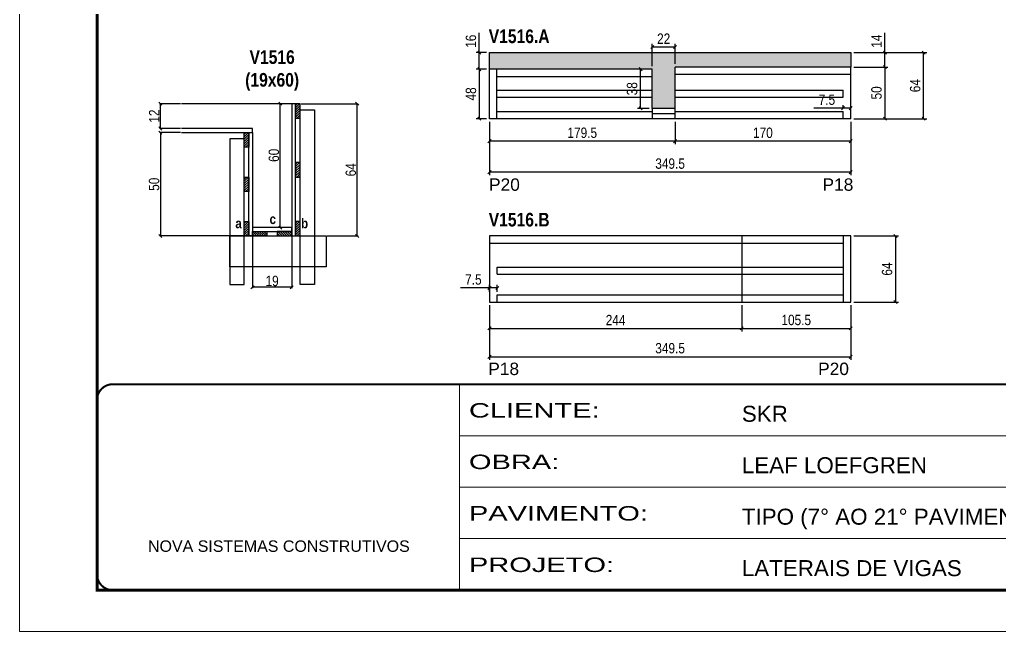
# Model space of a CAD drawing. Extents: x 3309 to 9563, y -2522 to 14608.
# Drawn here: x 8078 to 9027, y 10112 to 10704 of the extents above; entities that cross this region are included whole.
import ezdxf

# ---------------------------------------------------------------- set-up
doc = ezdxf.new("R2010")
doc.units = 0
doc.linetypes.add('CONTINUO', pattern=[0])
doc.linetypes.add('DASHED', pattern=[0.75, 0.5, -0.25])
for name, color, linetype in [('5', 5, 'Continuous'), ('COTA', 241, 'Continuous'), ('detalhes', 4, 'Continuous'), ('NOMENCLATURA', 7, 'Continuous'), ('Painéis', 200, 'Continuous'), ('SARR_2.2x10', 60, 'Continuous'), ('SARR_2.2x7', 40, 'Continuous'), ('SARR_3.5x7', 81, 'Continuous')]:
    doc.layers.add(name, color=color, linetype=linetype)
for name, color, linetype, lineweight in [('CONCRETO', 251, 'Continuous', 25), ('Folhas', 255, 'Continuous', 9), ('SARRAFO DE PRESSAO', 251, 'DASHED', 9)]:
    doc.layers.add(name, color=color, linetype=linetype, lineweight=lineweight)
doc.styles.add('ARIAL', font='arial.ttf')
doc.styles.add('COTA TECNICA', font='techl___.ttf', dxfattribs={"height": 10})
doc.styles.add('COTA TECNICA 2X', font='techl___.ttf', dxfattribs={"height": 10})
doc.styles.get("Standard").update_dxf_attribs({"font": 'arial.ttf'})
doc.styles.add('TECNICA', font='techb___.ttf', dxfattribs={"height": 10})
doc.styles.add('Tecnologia', font='')
doc.styles.get('Tecnologia').set_extended_font_data('Forgotten Futurist')
doc.dimstyles.new('PAINEL', dxfattribs={"dimtxt": 10, "dimasz": 3, "dimexe": 3, "dimexo": 3, "dimgap": 3, "dimtad": 1, "dimdec": 1, "dimzin": 12, "dimdsep": 46, "dimtxsty": 'COTA TECNICA', "dimblk1": 'OBLIQUE', "dimblk2": 'OBLIQUE', "dimsah": 1, "dimcen": 0.9, "dimclrd": 4, "dimclre": 4, "dimclrt": 240, "dimadec": 1, "dimazin": 3, "dimtfac": 1, "dimtdec": 1, "dimtmove": 0, "dimatfit": 3, "dimfxl": 1, "dimtolj": 1, "dimtzin": 12, "dimarcsym": 0})
doc.dimstyles.new('SECAO', dxfattribs={"dimscale": 0.333333, "dimtxt": 5, "dimasz": 9, "dimexe": 3, "dimexo": 3, "dimgap": 3, "dimtad": 1, "dimdec": 1, "dimlfac": 0.5, "dimzin": 12, "dimdsep": 46, "dimtxsty": 'COTA TECNICA 2X', "dimblk1": 'OBLIQUE', "dimblk2": 'OBLIQUE', "dimsah": 1, "dimcen": 0.9, "dimclrd": 4, "dimclre": 4, "dimclrt": 240, "dimadec": 1, "dimazin": 3, "dimtfac": 1, "dimtdec": 1, "dimtmove": 0, "dimatfit": 3, "dimfxl": 1, "dimtolj": 1, "dimtzin": 12, "dimarcsym": 0})
pattern_1 = [(135, (41538.6903, -113017.192), (-1.122532015, -1.122532015), [])]
pattern_2 = [(45, (-115217.018, -22726.561), (-1.122532015, 1.122532015), [])]

# ---------------------------------------------------------------- blocks, each defined once
blk = doc.blocks.new('9999999999')
at = {"color": 30, "linetype": 'CONTINUO'}
for p, q in [((98564.56, 34230.21), (98564.56, 34429.45)), ((98564.56, 34379.64), (99583.98, 34379.64)), ((98564.56, 34329.83), (99487.98, 34329.83)), ((98564.56, 34280.02), (99487.98, 34280.02))]:
    blk.add_line(p, q, dxfattribs=at)
at = {"color": 30, "linetype": 'CONTINUO', "const_width": 2}
blk.add_lwpolyline([(99583.98, 34230.21), (99583.98, 34414.45, 0.414214), (99568.98, 34429.45), (98228.98, 34429.45, 0.414214), (98213.98, 34414.45), (98213.98, 34245.21, 0.414214), (98228.98, 34230.21), (99583.98, 34230.21)], format="xyb", dxfattribs=at)
at = {"layer": 'Folhas'}
blk.add_lwpolyline([(98138.98, 34190.21), (99623.98, 34190.21), (99623.98, 35240.21), (98138.98, 35240.21)], close=True, dxfattribs=at)
at = {"layer": 'Folhas', "color": 30, "const_width": 3}
blk.add_lwpolyline([(98213.98, 34230.21), (99583.98, 34230.21), (99583.98, 35200.21), (98213.98, 35200.21)], close=True, dxfattribs=at)
at = {"color": 7, "linetype": 'Continuous', "ltscale": 5, "style": 'ARIAL'}
for s, height, p in [('SKR', 15.483, (98837.68, 34393.13)), ('LEAF LOEFGREN', 15.4829, (98837.68, 34343.32)), ('TIPO (7° AO 21° PAVIMENTO)', 15.4829, (98837.68, 34293.51)), ('NOVA SISTEMAS CONSTRUTIVOS', 11.0592, (98263.19, 34267.21)), ('LATERAIS DE VIGAS', 15.4829, (98837.68, 34243.7))]:
    blk.add_text(s, height=height, dxfattribs=at).set_placement(p)
at = {"layer": 'Folhas', "color": 7, "style": 'Tecnologia', "width": 1.5}
for s, p in [('CLIENTE:', (98573.65, 34397.17)), ('OBRA:', (98573.65, 34347.31)), ('PAVIMENTO:', (98573.65, 34297.5)), ('PROJETO:', (98573.65, 34247.69))]:
    blk.add_text(s, height=14, dxfattribs=at).set_placement(p)
blk = doc.blocks.new('_Oblique')
at = {"color": 0, "linetype": 'ByBlock', "lineweight": -2}
blk.add_line((-0.5, -0.5), (0.5, 0.5), dxfattribs=at)
blk = doc.blocks.new('*D1932')
at = {"layer": 'COTA', "color": 4, "lineweight": -2, "transparency": 16777216}
for p, q in [((8303.15, 10493.98), (8303.15, 10444.23)), ((8341.15, 10493.98), (8341.15, 10444.23)), ((8341.15, 10445.23), (8303.15, 10445.23))]:
    blk.add_line(p, q, dxfattribs=at)
at = {"layer": 'Defpoints', "color": 0, "transparency": 16777216}
for p in [(8303.15, 10494.98), (8341.15, 10494.98), (8303.15, 10445.23)]:
    blk.add_point(p, dxfattribs=at)
at = {"layer": 'COTA', "color": 4, "lineweight": -2, "transparency": 16777216, "xscale": 3, "yscale": 3, "zscale": 3, "rotation": 180}
blk.add_blockref('_Oblique', (8303.15, 10445.23), dxfattribs=at)
at = {"layer": 'COTA', "color": 4, "lineweight": -2, "transparency": 16777216, "xscale": 3, "yscale": 3, "zscale": 3}
blk.add_blockref('_Oblique', (8341.15, 10445.23), dxfattribs=at)
at = {"layer": 'COTA', "color": 240, "transparency": 16777216, "insert": (8322.15, 10451.31), "char_height": 10, "attachment_point": 5, "style": 'COTA TECNICA 2X'}
blk.add_mtext('\\A1;19', dxfattribs=at)
blk = doc.blocks.new('*D1933')
at = {"layer": 'COTA', "color": 4, "lineweight": -2, "transparency": 16777216}
for p, q in [((8233.45, 10594.98), (8213.1, 10594.98)), ((8214.1, 10594.98), (8214.1, 10494.98)), ((8294.15, 10494.98), (8213.1, 10494.98))]:
    blk.add_line(p, q, dxfattribs=at)
at = {"layer": 'Defpoints', "color": 0, "transparency": 16777216}
for p in [(8234.45, 10594.98), (8214.1, 10494.98), (8295.15, 10494.98, 0)]:
    blk.add_point(p, dxfattribs=at)
at = {"layer": 'COTA', "color": 4, "lineweight": -2, "transparency": 16777216, "xscale": 3, "yscale": 3, "zscale": 3}
for p, rotation in [((8214.1, 10594.98), 90), ((8214.1, 10494.98), 270)]:
    blk.add_blockref('_Oblique', p, dxfattribs=dict(at, rotation=rotation))
at = {"layer": 'COTA', "color": 240, "transparency": 16777216, "insert": (8207.99, 10544.98), "char_height": 10, "attachment_point": 5, "rotation": 90, "style": 'COTA TECNICA 2X'}
blk.add_mtext('\\A1;50', dxfattribs=at)
blk = doc.blocks.new('*D1934')
at = {"layer": 'COTA', "color": 4, "lineweight": -2, "transparency": 16777216}
for p, q in [((8340.15, 10622.98), (8328.98, 10622.98)), ((8329.98, 10502.98), (8329.98, 10622.98)), ((8340.15, 10502.98), (8328.98, 10502.98))]:
    blk.add_line(p, q, dxfattribs=at)
at = {"layer": 'Defpoints', "color": 0, "transparency": 16777216}
for p in [(8329.98, 10622.98), (8341.15, 10622.98), (8341.15, 10502.98)]:
    blk.add_point(p, dxfattribs=at)
at = {"layer": 'COTA', "color": 4, "lineweight": -2, "transparency": 16777216, "xscale": 3, "yscale": 3, "zscale": 3}
for p, rotation in [((8329.98, 10622.98), 90), ((8329.98, 10502.98), 270)]:
    blk.add_blockref('_Oblique', p, dxfattribs=dict(at, rotation=rotation))
at = {"layer": 'COTA', "color": 240, "transparency": 16777216, "insert": (8323.87, 10572.98), "char_height": 10, "attachment_point": 5, "rotation": 90, "style": 'COTA TECNICA 2X'}
blk.add_mtext('\\A1;60', dxfattribs=at)
blk = doc.blocks.new('*D1935')
at = {"layer": 'COTA', "color": 4, "lineweight": -2, "transparency": 16777216}
for p, q in [((8233.45, 10622.98), (8213.1, 10622.98)), ((8214.1, 10598.98), (8214.1, 10622.98)), ((8233.45, 10598.98), (8213.1, 10598.98))]:
    blk.add_line(p, q, dxfattribs=at)
at = {"layer": 'Defpoints', "color": 0, "transparency": 16777216}
for p in [(8214.1, 10622.98), (8234.45, 10622.98), (8234.45, 10598.98)]:
    blk.add_point(p, dxfattribs=at)
at = {"layer": 'COTA', "color": 4, "lineweight": -2, "transparency": 16777216, "xscale": 3, "yscale": 3, "zscale": 3}
for p, rotation in [((8214.1, 10622.98), 90), ((8214.1, 10598.98), 270)]:
    blk.add_blockref('_Oblique', p, dxfattribs=dict(at, rotation=rotation))
at = {"layer": 'COTA', "color": 240, "transparency": 16777216, "insert": (8208.05, 10610.98), "char_height": 10, "attachment_point": 5, "rotation": 90, "style": 'COTA TECNICA 2X'}
blk.add_mtext('\\A1;12', dxfattribs=at)
blk = doc.blocks.new('*D1936')
at = {"layer": 'COTA', "color": 4, "lineweight": -2, "transparency": 16777216}
for p, q in [((8350.15, 10622.98), (8405.4, 10622.98)), ((8404.4, 10494.98), (8404.4, 10622.98)), ((8375.34, 10494.98), (8405.4, 10494.98))]:
    blk.add_line(p, q, dxfattribs=at)
at = {"layer": 'Defpoints', "color": 0, "transparency": 16777216}
for p in [(8349.15, 10622.98), (8404.4, 10622.98), (8374.34, 10494.98)]:
    blk.add_point(p, dxfattribs=at)
at = {"layer": 'COTA', "color": 4, "lineweight": -2, "transparency": 16777216, "xscale": 3, "yscale": 3, "zscale": 3}
for p, rotation in [((8404.4, 10622.98), 90), ((8404.4, 10494.98), 270)]:
    blk.add_blockref('_Oblique', p, dxfattribs=dict(at, rotation=rotation))
at = {"layer": 'COTA', "color": 240, "transparency": 16777216, "insert": (8398.3, 10558.98), "char_height": 10, "attachment_point": 5, "rotation": 90, "style": 'COTA TECNICA 2X'}
blk.add_mtext('\\A1;64', dxfattribs=at)
blk = doc.blocks.new('*D1937')
at = {"layer": 'COTA', "color": 4, "linetype": 'ByBlock', "lineweight": -2, "transparency": 16777216}
for p, q in [((8711.93, 10605.43), (8711.93, 10583.65)), ((8881.93, 10605.43), (8881.93, 10583.65)), ((8881.93, 10586.65), (8711.93, 10586.65))]:
    blk.add_line(p, q, dxfattribs=at)
at = {"layer": 'Defpoints', "color": 0, "linetype": 'ByBlock', "transparency": 16777216}
for p in [(8711.93, 10608.43), (8881.93, 10608.43), (8711.93, 10586.65)]:
    blk.add_point(p, dxfattribs=at)
at = {"layer": 'COTA', "color": 4, "linetype": 'ByBlock', "lineweight": -2, "transparency": 16777216, "xscale": 3, "yscale": 3, "zscale": 3, "rotation": 180}
blk.add_blockref('_Oblique', (8711.93, 10586.65), dxfattribs=at)
at = {"layer": 'COTA', "color": 4, "linetype": 'ByBlock', "lineweight": -2, "transparency": 16777216, "xscale": 3, "yscale": 3, "zscale": 3}
blk.add_blockref('_Oblique', (8881.93, 10586.65), dxfattribs=at)
at = {"layer": 'COTA', "color": 240, "linetype": 'ByBlock', "transparency": 16777216, "insert": (8796.93, 10594.75), "char_height": 10, "attachment_point": 5, "style": 'COTA TECNICA'}
blk.add_mtext('\\A1;170', dxfattribs=at)
blk = doc.blocks.new('*D1938')
at = {"layer": 'COTA', "color": 4, "linetype": 'ByBlock', "lineweight": -2, "transparency": 16777216}
for p, q in [((8532.43, 10605.43), (8532.43, 10583.65)), ((8711.93, 10605.43), (8711.93, 10583.65)), ((8711.93, 10586.65), (8532.43, 10586.65))]:
    blk.add_line(p, q, dxfattribs=at)
at = {"layer": 'Defpoints', "color": 0, "linetype": 'ByBlock', "transparency": 16777216}
for p in [(8532.43, 10608.43), (8711.93, 10608.43), (8532.43, 10586.65)]:
    blk.add_point(p, dxfattribs=at)
at = {"layer": 'COTA', "color": 4, "linetype": 'ByBlock', "lineweight": -2, "transparency": 16777216, "xscale": 3, "yscale": 3, "zscale": 3, "rotation": 180}
blk.add_blockref('_Oblique', (8532.43, 10586.65), dxfattribs=at)
at = {"layer": 'COTA', "color": 4, "linetype": 'ByBlock', "lineweight": -2, "transparency": 16777216, "xscale": 3, "yscale": 3, "zscale": 3}
blk.add_blockref('_Oblique', (8711.93, 10586.65), dxfattribs=at)
at = {"layer": 'COTA', "color": 240, "linetype": 'ByBlock', "transparency": 16777216, "insert": (8622.18, 10594.79), "char_height": 10, "attachment_point": 5, "style": 'COTA TECNICA'}
blk.add_mtext('\\A1;179.5', dxfattribs=at)
blk = doc.blocks.new('*D1939')
at = {"layer": 'COTA', "color": 4, "linetype": 'ByBlock', "lineweight": -2, "transparency": 16777216}
for p, q in [((8532.43, 10605.43), (8532.43, 10553.65)), ((8881.93, 10605.43), (8881.93, 10553.65)), ((8881.93, 10556.65), (8532.43, 10556.65))]:
    blk.add_line(p, q, dxfattribs=at)
at = {"layer": 'Defpoints', "color": 0, "linetype": 'ByBlock', "transparency": 16777216}
for p in [(8532.43, 10608.43), (8881.93, 10608.43), (8532.43, 10556.65)]:
    blk.add_point(p, dxfattribs=at)
at = {"layer": 'COTA', "color": 4, "linetype": 'ByBlock', "lineweight": -2, "transparency": 16777216, "xscale": 3, "yscale": 3, "zscale": 3, "rotation": 180}
blk.add_blockref('_Oblique', (8532.43, 10556.65), dxfattribs=at)
at = {"layer": 'COTA', "color": 4, "linetype": 'ByBlock', "lineweight": -2, "transparency": 16777216, "xscale": 3, "yscale": 3, "zscale": 3}
blk.add_blockref('_Oblique', (8881.93, 10556.65), dxfattribs=at)
at = {"layer": 'COTA', "color": 240, "linetype": 'ByBlock', "transparency": 16777216, "insert": (8707.18, 10564.9), "char_height": 10, "attachment_point": 5, "style": 'COTA TECNICA'}
blk.add_mtext('\\A1;349.5', dxfattribs=at)
blk = doc.blocks.new('*D1940')
at = {"layer": 'COTA', "color": 4, "lineweight": -2, "transparency": 16777216}
for p, q in [((8686.93, 10656.43), (8675.64, 10656.43)), ((8678.64, 10618.43), (8678.64, 10656.43)), ((8686.93, 10618.43), (8675.64, 10618.43))]:
    blk.add_line(p, q, dxfattribs=at)
at = {"layer": 'Defpoints', "color": 0, "transparency": 16777216}
for p in [(8678.64, 10656.43), (8689.93, 10656.43), (8689.93, 10618.43)]:
    blk.add_point(p, dxfattribs=at)
at = {"layer": 'COTA', "color": 4, "lineweight": -2, "transparency": 16777216, "xscale": 3, "yscale": 3, "zscale": 3}
for p, rotation in [((8678.64, 10656.43), 90), ((8678.64, 10618.43), 270)]:
    blk.add_blockref('_Oblique', p, dxfattribs=dict(at, rotation=rotation))
at = {"layer": 'COTA', "color": 240, "transparency": 16777216, "insert": (8670.4, 10637.43), "char_height": 10, "attachment_point": 5, "rotation": 90, "style": 'COTA TECNICA'}
blk.add_mtext('\\A1;38', dxfattribs=at)
blk = doc.blocks.new('*D1941')
at = {"layer": 'COTA', "color": 4, "lineweight": -2, "transparency": 16777216}
for p, q in [((8884.93, 10658.43), (8917.95, 10658.43)), ((8914.95, 10658.43), (8914.95, 10608.43)), ((8884.93, 10608.43), (8917.95, 10608.43))]:
    blk.add_line(p, q, dxfattribs=at)
at = {"layer": 'Defpoints', "color": 0, "transparency": 16777216}
for p in [(8881.93, 10658.43), (8881.93, 10608.43), (8914.95, 10608.43)]:
    blk.add_point(p, dxfattribs=at)
at = {"layer": 'COTA', "color": 4, "lineweight": -2, "transparency": 16777216, "xscale": 3, "yscale": 3, "zscale": 3}
for p, rotation in [((8914.95, 10658.43), 90), ((8914.95, 10608.43), 270)]:
    blk.add_blockref('_Oblique', p, dxfattribs=dict(at, rotation=rotation))
at = {"layer": 'COTA', "color": 240, "transparency": 16777216, "insert": (8906.84, 10633.43), "char_height": 10, "attachment_point": 5, "rotation": 90, "style": 'COTA TECNICA'}
blk.add_mtext('\\A1;50', dxfattribs=at)
blk = doc.blocks.new('*D1942')
at = {"layer": 'COTA', "color": 4, "lineweight": -2, "transparency": 16777216}
for p, q in [((8914.95, 10672.43), (8914.95, 10691.55)), ((8884.93, 10672.43), (8917.95, 10672.43)), ((8914.95, 10658.43), (8914.95, 10672.43)), ((8884.93, 10658.43), (8917.95, 10658.43))]:
    blk.add_line(p, q, dxfattribs=at)
at = {"layer": 'Defpoints', "color": 0, "transparency": 16777216}
for p in [(8881.93, 10672.43), (8914.95, 10672.43), (8881.93, 10658.43)]:
    blk.add_point(p, dxfattribs=at)
at = {"layer": 'COTA', "color": 4, "lineweight": -2, "transparency": 16777216, "xscale": 3, "yscale": 3, "zscale": 3}
for p, rotation in [((8914.95, 10672.43), 90), ((8914.95, 10658.43), 270)]:
    blk.add_blockref('_Oblique', p, dxfattribs=dict(at, rotation=rotation))
at = {"layer": 'COTA', "color": 240, "transparency": 16777216, "insert": (8906.88, 10683.49), "char_height": 10, "attachment_point": 5, "rotation": 90, "style": 'COTA TECNICA'}
blk.add_mtext('\\A1;14', dxfattribs=at)
blk = doc.blocks.new('*D1943')
at = {"layer": 'COTA', "color": 4, "lineweight": -2, "transparency": 16777216}
for p, q in [((8884.93, 10672.43), (8955.38, 10672.43)), ((8952.38, 10608.43), (8952.38, 10672.43)), ((8884.93, 10608.43), (8955.38, 10608.43))]:
    blk.add_line(p, q, dxfattribs=at)
at = {"layer": 'Defpoints', "color": 0, "transparency": 16777216}
for p in [(8881.93, 10672.43), (8952.38, 10672.43), (8881.93, 10608.43)]:
    blk.add_point(p, dxfattribs=at)
at = {"layer": 'COTA', "color": 4, "lineweight": -2, "transparency": 16777216, "xscale": 3, "yscale": 3, "zscale": 3}
for p, rotation in [((8952.38, 10672.43), 90), ((8952.38, 10608.43), 270)]:
    blk.add_blockref('_Oblique', p, dxfattribs=dict(at, rotation=rotation))
at = {"layer": 'COTA', "color": 240, "transparency": 16777216, "insert": (8944.28, 10640.43), "char_height": 10, "attachment_point": 5, "rotation": 90, "style": 'COTA TECNICA'}
blk.add_mtext('\\A1;64', dxfattribs=at)
blk = doc.blocks.new('*D1944')
at = {"layer": 'COTA', "color": 4, "lineweight": -2, "transparency": 16777216}
for p, q in [((8529.43, 10656.43), (8519.6, 10656.43)), ((8522.6, 10656.43), (8522.6, 10608.43)), ((8529.43, 10608.43), (8519.6, 10608.43))]:
    blk.add_line(p, q, dxfattribs=at)
at = {"layer": 'Defpoints', "color": 0, "transparency": 16777216}
for p in [(8532.43, 10656.43), (8522.6, 10608.43), (8532.43, 10608.43)]:
    blk.add_point(p, dxfattribs=at)
at = {"layer": 'COTA', "color": 4, "lineweight": -2, "transparency": 16777216, "xscale": 3, "yscale": 3, "zscale": 3}
for p, rotation in [((8522.6, 10656.43), 90), ((8522.6, 10608.43), 270)]:
    blk.add_blockref('_Oblique', p, dxfattribs=dict(at, rotation=rotation))
at = {"layer": 'COTA', "color": 240, "transparency": 16777216, "insert": (8514.51, 10632.43), "char_height": 10, "attachment_point": 5, "rotation": 90, "style": 'COTA TECNICA'}
blk.add_mtext('\\A1;48', dxfattribs=at)
blk = doc.blocks.new('*D1945')
at = {"layer": 'COTA', "color": 4, "lineweight": -2, "transparency": 16777216}
for p, q in [((8522.6, 10672.43), (8522.6, 10691.44)), ((8529.43, 10672.43), (8519.6, 10672.43)), ((8522.6, 10656.43), (8522.6, 10672.43)), ((8529.43, 10656.43), (8519.6, 10656.43))]:
    blk.add_line(p, q, dxfattribs=at)
at = {"layer": 'Defpoints', "color": 0, "transparency": 16777216}
for p in [(8522.6, 10672.43), (8532.43, 10672.43), (8532.43, 10656.43)]:
    blk.add_point(p, dxfattribs=at)
at = {"layer": 'COTA', "color": 4, "lineweight": -2, "transparency": 16777216, "xscale": 3, "yscale": 3, "zscale": 3}
for p, rotation in [((8522.6, 10672.43), 90), ((8522.6, 10656.43), 270)]:
    blk.add_blockref('_Oblique', p, dxfattribs=dict(at, rotation=rotation))
at = {"layer": 'COTA', "color": 240, "transparency": 16777216, "insert": (8514.5, 10683.44), "char_height": 10, "attachment_point": 5, "rotation": 90, "style": 'COTA TECNICA'}
blk.add_mtext('\\A1;16', dxfattribs=at)
blk = doc.blocks.new('*D1946')
at = {"layer": 'COTA', "color": 4, "lineweight": -2, "transparency": 16777216}
for p, q in [((8689.93, 10659.43), (8689.93, 10680.91)), ((8689.93, 10677.91), (8711.93, 10677.91)), ((8711.93, 10661.43), (8711.93, 10680.91))]:
    blk.add_line(p, q, dxfattribs=at)
at = {"layer": 'Defpoints', "color": 0, "transparency": 16777216}
for p in [(8711.93, 10677.91), (8689.93, 10656.43), (8711.93, 10658.43)]:
    blk.add_point(p, dxfattribs=at)
at = {"layer": 'COTA', "color": 4, "lineweight": -2, "transparency": 16777216, "xscale": 3, "yscale": 3, "zscale": 3, "rotation": 180}
blk.add_blockref('_Oblique', (8689.93, 10677.91), dxfattribs=at)
at = {"layer": 'COTA', "color": 4, "lineweight": -2, "transparency": 16777216, "xscale": 3, "yscale": 3, "zscale": 3}
blk.add_blockref('_Oblique', (8711.93, 10677.91), dxfattribs=at)
at = {"layer": 'COTA', "color": 240, "transparency": 16777216, "insert": (8700.93, 10685.91), "char_height": 10, "attachment_point": 5, "style": 'COTA TECNICA'}
blk.add_mtext('\\A1;22', dxfattribs=at)
blk = doc.blocks.new('*D1947')
at = {"layer": 'COTA', "color": 4, "lineweight": -2, "transparency": 16777216}
for p, q in [((8532.43, 10427.91), (8532.43, 10374.96)), ((8881.93, 10427.91), (8881.93, 10374.96)), ((8532.43, 10377.96), (8881.93, 10377.96))]:
    blk.add_line(p, q, dxfattribs=at)
at = {"layer": 'Defpoints', "color": 0, "transparency": 16777216}
for p in [(8532.43, 10430.91), (8881.93, 10430.91), (8881.93, 10377.96)]:
    blk.add_point(p, dxfattribs=at)
at = {"layer": 'COTA', "color": 4, "lineweight": -2, "transparency": 16777216, "xscale": 3, "yscale": 3, "zscale": 3, "rotation": 180}
blk.add_blockref('_Oblique', (8532.43, 10377.96), dxfattribs=at)
at = {"layer": 'COTA', "color": 4, "lineweight": -2, "transparency": 16777216, "xscale": 3, "yscale": 3, "zscale": 3}
blk.add_blockref('_Oblique', (8881.93, 10377.96), dxfattribs=at)
at = {"layer": 'COTA', "color": 240, "transparency": 16777216, "insert": (8707.18, 10386.21), "char_height": 10, "attachment_point": 5, "style": 'COTA TECNICA'}
blk.add_mtext('\\A1;349.5', dxfattribs=at)
blk = doc.blocks.new('*D1948')
at = {"layer": 'COTA', "color": 4, "lineweight": -2, "transparency": 16777216}
for p, q in [((8532.43, 10427.91), (8532.43, 10402.44)), ((8776.43, 10427.91), (8776.43, 10402.44)), ((8532.43, 10405.44), (8776.43, 10405.44))]:
    blk.add_line(p, q, dxfattribs=at)
at = {"layer": 'Defpoints', "color": 0, "transparency": 16777216}
for p in [(8532.43, 10430.91), (8776.43, 10430.91), (8776.43, 10405.44)]:
    blk.add_point(p, dxfattribs=at)
at = {"layer": 'COTA', "color": 4, "lineweight": -2, "transparency": 16777216, "xscale": 3, "yscale": 3, "zscale": 3, "rotation": 180}
blk.add_blockref('_Oblique', (8532.43, 10405.44), dxfattribs=at)
at = {"layer": 'COTA', "color": 4, "lineweight": -2, "transparency": 16777216, "xscale": 3, "yscale": 3, "zscale": 3}
blk.add_blockref('_Oblique', (8776.43, 10405.44), dxfattribs=at)
at = {"layer": 'COTA', "color": 240, "transparency": 16777216, "insert": (8654.43, 10413.52), "char_height": 10, "attachment_point": 5, "style": 'COTA TECNICA'}
blk.add_mtext('\\A1;244', dxfattribs=at)
blk = doc.blocks.new('*D1949')
at = {"layer": 'COTA', "color": 4, "lineweight": -2, "transparency": 16777216}
for p, q in [((8776.43, 10427.91), (8776.43, 10402.44)), ((8881.93, 10427.91), (8881.93, 10402.44)), ((8776.43, 10405.44), (8881.93, 10405.44))]:
    blk.add_line(p, q, dxfattribs=at)
at = {"layer": 'Defpoints', "color": 0, "transparency": 16777216}
for p in [(8776.43, 10430.91), (8881.93, 10430.91), (8881.93, 10405.44)]:
    blk.add_point(p, dxfattribs=at)
at = {"layer": 'COTA', "color": 4, "lineweight": -2, "transparency": 16777216, "xscale": 3, "yscale": 3, "zscale": 3, "rotation": 180}
blk.add_blockref('_Oblique', (8776.43, 10405.44), dxfattribs=at)
at = {"layer": 'COTA', "color": 4, "lineweight": -2, "transparency": 16777216, "xscale": 3, "yscale": 3, "zscale": 3}
blk.add_blockref('_Oblique', (8881.93, 10405.44), dxfattribs=at)
at = {"layer": 'COTA', "color": 240, "transparency": 16777216, "insert": (8829.18, 10413.55), "char_height": 10, "attachment_point": 5, "style": 'COTA TECNICA'}
blk.add_mtext('\\A1;105.5', dxfattribs=at)
blk = doc.blocks.new('*D1950')
at = {"layer": 'COTA', "color": 4, "lineweight": -2, "transparency": 16777216}
for p, q in [((8884.93, 10494.91), (8928.19, 10494.91)), ((8925.19, 10494.91), (8925.19, 10430.91)), ((8884.93, 10430.91), (8928.19, 10430.91))]:
    blk.add_line(p, q, dxfattribs=at)
at = {"layer": 'Defpoints', "color": 0, "transparency": 16777216}
for p in [(8881.93, 10494.91), (8881.93, 10430.91), (8925.19, 10430.91)]:
    blk.add_point(p, dxfattribs=at)
at = {"layer": 'COTA', "color": 4, "lineweight": -2, "transparency": 16777216, "xscale": 3, "yscale": 3, "zscale": 3}
for p, rotation in [((8925.19, 10494.91), 90), ((8925.19, 10430.91), 270)]:
    blk.add_blockref('_Oblique', p, dxfattribs=dict(at, rotation=rotation))
at = {"layer": 'COTA', "color": 240, "transparency": 16777216, "insert": (8917.09, 10462.91), "char_height": 10, "attachment_point": 5, "rotation": 90, "style": 'COTA TECNICA'}
blk.add_mtext('\\A1;64', dxfattribs=at)
blk = doc.blocks.new('*D1951')
at = {"layer": 'COTA', "color": 4, "lineweight": -2, "transparency": 16777216}
for p, q in [((8874.43, 10618.66), (8846.27, 10618.66)), ((8874.43, 10618.43), (8874.43, 10621.66)), ((8881.93, 10618.66), (8874.43, 10618.66)), ((8881.93, 10618.43), (8881.93, 10621.66))]:
    blk.add_line(p, q, dxfattribs=at)
at = {"layer": 'Defpoints', "color": 0, "transparency": 16777216}
for p in [(8874.43, 10618.66), (8874.43, 10615.43), (8881.93, 10615.43)]:
    blk.add_point(p, dxfattribs=at)
at = {"layer": 'COTA', "color": 4, "lineweight": -2, "transparency": 16777216, "xscale": 3, "yscale": 3, "zscale": 3, "rotation": 180}
blk.add_blockref('_Oblique', (8874.43, 10618.66), dxfattribs=at)
at = {"layer": 'COTA', "color": 4, "lineweight": -2, "transparency": 16777216, "xscale": 3, "yscale": 3, "zscale": 3}
blk.add_blockref('_Oblique', (8881.93, 10618.66), dxfattribs=at)
at = {"layer": 'COTA', "color": 240, "transparency": 16777216, "insert": (8858.85, 10626.77), "char_height": 10, "attachment_point": 5, "style": 'COTA TECNICA'}
blk.add_mtext('\\A1;7.5', dxfattribs=at)
blk = doc.blocks.new('*D1952')
at = {"layer": 'COTA', "color": 4, "lineweight": -2, "transparency": 16777216}
for p, q in [((8532.43, 10440.91), (8532.43, 10447.64)), ((8539.93, 10440.91), (8539.93, 10447.64)), ((8532.43, 10444.64), (8504.27, 10444.64)), ((8539.93, 10444.64), (8532.43, 10444.64))]:
    blk.add_line(p, q, dxfattribs=at)
at = {"layer": 'Defpoints', "color": 0, "transparency": 16777216}
for p in [(8532.43, 10444.64), (8532.43, 10437.91), (8539.93, 10437.91)]:
    blk.add_point(p, dxfattribs=at)
at = {"layer": 'COTA', "color": 4, "lineweight": -2, "transparency": 16777216, "xscale": 3, "yscale": 3, "zscale": 3, "rotation": 180}
blk.add_blockref('_Oblique', (8532.43, 10444.64), dxfattribs=at)
at = {"layer": 'COTA', "color": 4, "lineweight": -2, "transparency": 16777216, "xscale": 3, "yscale": 3, "zscale": 3}
blk.add_blockref('_Oblique', (8539.93, 10444.64), dxfattribs=at)
at = {"layer": 'COTA', "color": 240, "transparency": 16777216, "insert": (8516.85, 10452.75), "char_height": 10, "attachment_point": 5, "style": 'COTA TECNICA'}
blk.add_mtext('\\A1;7.5', dxfattribs=at)

msp = doc.modelspace()

# ---------------------------------------------------------------- hatches: boundary and pattern name
at = {"layer": 'COTA'}
h = msp.add_hatch(dxfattribs=at)
h.set_pattern_fill('AR-CONC', color=256, scale=0.03)
h.set_pattern_definition([(50, (3191.8154, 1153.8227), (5.46554, -0.4781726), [0.5715, -6.2865]), (355, (3191.8154, 1153.8227), (-1.0573026, 5.7317054), [0.4572, -5.0292175]), (100.451445, (3192.271, 1153.783), (4.4082374, 5.2535326), [0.4857003, -5.3427073]), (46.1842, (3191.8154, 1155.3467), (8.1323712, -1.26127), [0.85725, -9.42975]), (96.63556, (3192.493, 1155.2416), (7.122124, 7.422784), [0.728551, -8.014068]), (351.18415, (3191.8154, 1155.347), (7.122124, 7.422784), [0.685799, -7.543792]), (21, (3192.5774, 1154.9657), (4.5484317, -3.067956), [0.5715, -6.2865]), (326, (3192.5774, 1154.9657), (1.8540609, 5.525639), [0.4572, -5.0292]), (71.451445, (3192.9565, 1154.71), (6.4024926, 2.457683), [0.4857003, -5.342698]), (37.5, (3191.8154, 1153.8227), (0.0926581, 2.53665117), [0, -4.96824, 0, -5.1054, 0, -5.04825]), (7.5, (3191.8154, 1153.8227), (2.0045899, 3.00541724), [0, -2.91084, 0, -4.85394, 0, -1.92405]), (327.5, (3190.1162, 1153.8227), (4.06771786, -0.17186232), [0, -1.905, 0, -5.9436, 0, -7.8867]), (317.5, (3189.3542, 1153.8227), (4.4438754, 0.7627947), [0, -2.4765, 0, -3.94716, 0, -5.6007])])
h.paths.add_polyline_path([(8689.93, 10618.43), (8711.93, 10618.43), (8711.93, 10658.43), (8881.93, 10658.43), (8881.93, 10672.43), (8532.43, 10672.43), (8532.43, 10656.43), (8689.93, 10656.43)])
at = {"layer": 'SARR_2.2x7'}
h = msp.add_hatch(dxfattribs=at)
h.set_pattern_fill('ANSI31', color=256, scale=0.5)
h.set_pattern_definition([(45, (-115217.018, -22612.561), (-1.122532015, 1.122532015), [])])
h.paths.add_polyline_path([(8349.15, 10608.98), (8344.75, 10608.98), (8344.75, 10622.98), (8349.15, 10622.98)])
h = msp.add_hatch(dxfattribs=at)
h.set_pattern_fill('ANSI31', color=256, scale=0.5)
h.set_pattern_definition([(45, (-115217.018, -22640.561), (-1.122532015, 1.122532015), [])])
h.paths.add_polyline_path([(8295.15, 10580.98), (8299.55, 10580.98), (8299.55, 10594.98), (8295.15, 10594.98)])
h = msp.add_hatch(dxfattribs=at)
h.set_pattern_fill('ANSI31', color=256, scale=0.5)
h.set_pattern_definition([(45, (-115217.018, -22669.561), (-1.122532015, 1.122532015), [])])
h.paths.add_polyline_path([(8349.15, 10551.98), (8344.75, 10551.98), (8344.75, 10565.98), (8349.15, 10565.98)])
h = msp.add_hatch(dxfattribs=at)
h.set_pattern_fill('ANSI31', color=256, scale=0.5)
h.set_pattern_definition([(45, (-115217.018, -22683.561), (-1.122532015, 1.122532015), [])])
h.paths.add_polyline_path([(8295.15, 10537.98), (8299.55, 10537.98), (8299.55, 10551.98), (8295.15, 10551.98)])
h = msp.add_hatch(dxfattribs=at)
h.set_pattern_fill('ANSI31', color=256, scale=0.5)
h.set_pattern_definition(pattern_2)
h.paths.add_polyline_path([(8295.15, 10494.98), (8299.55, 10494.98), (8299.55, 10508.98), (8295.15, 10508.98)])
h = msp.add_hatch(dxfattribs=at)
h.set_pattern_fill('ANSI31', color=256, scale=0.5)
h.set_pattern_definition(pattern_2)
h.paths.add_polyline_path([(8349.15, 10494.98), (8344.75, 10494.98), (8344.75, 10508.98), (8349.15, 10508.98)])
h = msp.add_hatch(dxfattribs=at)
h.set_pattern_fill('ANSI31', color=256, scale=0.5, angle=90)
h.set_pattern_definition(pattern_1)
h.paths.add_polyline_path([(8317.15, 10494.98), (8317.15, 10499.38), (8303.15, 10499.38), (8303.15, 10494.98)])
h = msp.add_hatch(dxfattribs=at)
h.set_pattern_fill('ANSI31', color=256, scale=0.5, angle=90)
h.set_pattern_definition(pattern_1)
h.paths.add_polyline_path([(8327.15, 10499.38), (8327.15, 10494.98), (8341.15, 10494.98), (8341.15, 10499.38)])

# ---------------------------------------------------------------- linework, layer by layer
at = {"layer": 'CONCRETO', "linetype": 'Continuous'}
msp.add_line((8349.15, 10622.98), (8234.45, 10622.98), dxfattribs=at)
at = {"layer": 'COTA'}
for p, q in [((8532.43, 10656.43), (8532.43, 10672.43)), ((8532.43, 10672.43), (8881.93, 10672.43)), ((8881.93, 10672.43), (8881.93, 10658.43)), ((8689.93, 10618.43), (8689.93, 10608.43))]:
    msp.add_line(p, q, dxfattribs=at)
at = {"layer": 'Painéis', "linetype": 'ByBlock'}
for p, q in [((8689.93, 10656.43), (8532.43, 10656.43)), ((8532.43, 10608.43), (8532.43, 10656.43)), ((8689.93, 10618.43), (8689.93, 10656.43)), ((8881.93, 10658.43), (8711.93, 10658.43)), ((8711.93, 10608.43), (8711.93, 10658.43)), ((8881.93, 10608.43), (8881.93, 10658.43)), ((8711.93, 10618.43), (8689.93, 10618.43)), ((8881.93, 10608.43), (8532.43, 10608.43)), ((8881.93, 10494.91), (8532.43, 10494.91)), ((8532.43, 10494.91), (8532.43, 10430.91)), ((8776.43, 10494.91), (8776.43, 10430.91)), ((8881.93, 10430.91), (8881.93, 10494.91)), ((8532.43, 10430.91), (8881.93, 10430.91))]:
    msp.add_line(p, q, dxfattribs=at)
at = {"layer": 'Painéis', "linetype": 'Continuous'}
for points in [[(8344.75, 10494.98), (8344.75, 10622.98), (8341.15, 10622.98), (8341.15, 10494.98)], [(8299.55, 10494.98), (8299.55, 10594.98), (8303.15, 10594.98), (8303.15, 10494.98)], [(8341.15, 10502.98), (8303.15, 10502.98), (8303.15, 10499.38), (8341.15, 10499.38)]]:
    msp.add_lwpolyline(points, close=True, dxfattribs=at)
at = {"layer": 'Painéis', "linetype": 'Continuous', "elevation": 0}
msp.add_lwpolyline([(8234.45, 10594.98), (8303.15, 10594.98), (8303.15, 10598.98), (8234.45, 10598.98)], dxfattribs=at)
at = {"layer": 'SARR_2.2x10'}
msp.add_line((8689.93, 10613.43), (8711.93, 10613.43), dxfattribs=at)
at = {"layer": 'SARR_2.2x7', "linetype": 'Continuous'}
for p, q in [((8539.43, 10608.43), (8539.43, 10656.43)), ((8539.43, 10649.43), (8689.93, 10649.43)), ((8711.93, 10651.43), (8881.93, 10651.43)), ((8539.43, 10636.16), (8689.93, 10636.16)), ((8711.93, 10636.16), (8874.43, 10636.16)), ((8874.43, 10629.16), (8874.43, 10636.16)), ((8539.43, 10629.16), (8689.93, 10629.16)), ((8711.93, 10629.16), (8874.43, 10629.16)), ((8539.43, 10615.43), (8689.93, 10615.43)), ((8711.93, 10615.43), (8874.43, 10615.43)), ((8874.43, 10608.43), (8874.43, 10615.43)), ((8874.93, 10430.91), (8874.93, 10494.91)), ((8532.43, 10487.91), (8776.43, 10487.91)), ((8776.43, 10487.91), (8874.93, 10487.91)), ((8539.93, 10464.84), (8776.43, 10464.84)), ((8539.93, 10457.84), (8539.93, 10464.84)), ((8539.93, 10457.84), (8776.43, 10457.84)), ((8776.43, 10464.84), (8874.93, 10464.84)), ((8776.43, 10457.84), (8874.93, 10457.84)), ((8539.93, 10430.91), (8539.93, 10437.91)), ((8539.93, 10437.91), (8776.43, 10437.91)), ((8776.43, 10437.91), (8874.93, 10437.91))]:
    msp.add_line(p, q, dxfattribs=at)
at = {"layer": 'SARR_2.2x7'}
for points in [[(8344.75, 10622.98), (8344.75, 10608.98), (8349.15, 10608.98), (8349.15, 10622.98)], [(8299.55, 10594.98), (8299.55, 10580.98), (8295.15, 10580.98), (8295.15, 10594.98)], [(8344.75, 10565.98), (8344.75, 10551.98), (8349.15, 10551.98), (8349.15, 10565.98)], [(8299.55, 10551.98), (8299.55, 10537.98), (8295.15, 10537.98), (8295.15, 10551.98)], [(8299.55, 10508.98), (8299.55, 10494.98), (8295.15, 10494.98), (8295.15, 10508.98)], [(8344.75, 10508.98), (8344.75, 10494.98), (8349.15, 10494.98), (8349.15, 10508.98)], [(8303.15, 10499.38), (8317.15, 10499.38), (8317.15, 10494.98), (8303.15, 10494.98)], [(8341.15, 10499.38), (8327.15, 10499.38), (8327.15, 10494.98), (8341.15, 10494.98)]]:
    msp.add_lwpolyline(points, close=True, dxfattribs=at)
at = {"layer": 'SARR_3.5x7'}
for points in [[(8349.15, 10616.98), (8363.15, 10616.98), (8363.15, 10448), (8349.15, 10448)], [(8295.15, 10588.98), (8281.15, 10588.98), (8281.15, 10448), (8295.15, 10448)], [(8281.15, 10494.98), (8374.34, 10494.98), (8374.34, 10464.89), (8281.15, 10464.89)]]:
    msp.add_lwpolyline(points, close=True, dxfattribs=at)

# ---------------------------------------------------------------- block references
at = {"layer": 'SARRAFO DE PRESSAO', "color": 6, "linetype": 'ByBlock'}
msp.add_blockref('9999999999', (-90061.11, -24078.07), dxfattribs=at)

# ---------------------------------------------------------------- texts
at = {"layer": '5', "linetype": 'Continuous'}
for s, rotation, p in [('P20', 0.00004, (8531.98, 10538.64)), ('P18', 0.00004, (8854.6, 10538.64)), ('P18', 359.99996, (8531.24, 10360.29)), ('P20', 359.99996, (8850.34, 10360.29))]:
    msp.add_text(s, height=12, rotation=rotation, dxfattribs=at).set_placement(p)
at = {"layer": 'detalhes', "style": 'TECNICA'}
for s, p in [('c', (8319.7, 10506.45)), ('a', (8286.63, 10502.34)), ('b', (8350.19, 10502.33))]:
    msp.add_text(s, height=9.6, dxfattribs=at).set_placement(p)
at = {"layer": 'NOMENCLATURA', "style": 'TECNICA'}
for s, p in [('V1516.A', (8531.71, 10681.62)), ('V1516.B', (8531.71, 10504.09))]:
    msp.add_text(s, height=13.2, dxfattribs=at).set_placement(p)
at = {"layer": 'NOMENCLATURA', "insert": (8322.18, 10674.67), "char_height": 13.2, "attachment_point": 2, "style": 'TECNICA'}
msp.add_mtext_dynamic_manual_height_columns('V1516\\P(19x60)', width=300.2766, gutter_width=1, heights=[0], dxfattribs=at)

# ---------------------------------------------------------------- dimensions: what is measured, and where the dimension line sits
at = {"layer": 'COTA'}
for base, p1, p2, angle, dimstyle, picture, middle in [((8522.6, 10672.43), (8532.43, 10656.43), (8532.43, 10672.43), 90, 'PAINEL', '*D1945', (8514.5, 10683.44)), ((8914.95, 10672.43), (8881.93, 10658.43), (8881.93, 10672.43), 90, 'PAINEL', '*D1942', (8906.88, 10683.49)), ((8952.38, 10672.43), (8881.93, 10608.43), (8881.93, 10672.43), 90, 'PAINEL', '*D1943', (8944.28, 10640.43)), ((8522.6, 10608.43), (8532.43, 10656.43), (8532.43, 10608.43), 90, 'PAINEL', '*D1944', (8514.51, 10632.43)), ((8678.64, 10656.43), (8689.93, 10618.43), (8689.93, 10656.43), 90, 'PAINEL', '*D1940', (8670.4, 10637.43)), ((8914.95, 10608.43), (8881.93, 10658.43), (8881.93, 10608.43), 90, 'PAINEL', '*D1941', (8906.84, 10633.43)), ((8214.1, 10622.98), (8234.45, 10598.98), (8234.45, 10622.98), 90, 'SECAO', '*D1935', (8208.05, 10610.98)), ((8404.4, 10622.98), (8374.34, 10494.98), (8349.15, 10622.98), 90, 'SECAO', '*D1936', (8398.3, 10558.98)), ((8214.1, 10494.98, 0), (8234.45, 10594.98), (8295.15, 10494.98), 90, 'SECAO', '*D1933', (8207.99, 10544.98, 0)), ((8925.19, 10430.91), (8881.93, 10494.91), (8881.93, 10430.91), 90, 'PAINEL', '*D1950', (8917.09, 10462.91)), ((8881.93, 10377.96), (8532.43, 10430.91), (8881.93, 10430.91), 180, 'PAINEL', '*D1947', (8707.18, 10386.21))]:
    dim = msp.add_linear_dim(base=base, p1=p1, p2=p2, angle=angle, dimstyle=dimstyle, dxfattribs=at)
    dim.commit()
    dim.dimension.update_dxf_attribs({"geometry": picture, "text_midpoint": middle})
for base, p1, p2, picture, middle in [((8711.93, 10677.91), (8689.93, 10656.43), (8711.93, 10658.43), '*D1946', (8700.93, 10685.91)), ((8874.43, 10618.66), (8881.93, 10615.43), (8874.43, 10615.43), '*D1951', (8858.85, 10626.77)), ((8532.43, 10444.64), (8539.93, 10437.91), (8532.43, 10437.91), '*D1952', (8516.85, 10452.75)), ((8776.43, 10405.44), (8532.43, 10430.91), (8776.43, 10430.91), '*D1948', (8654.43, 10413.52))]:
    dim = msp.add_linear_dim(base=base, p1=p1, p2=p2, dimstyle='PAINEL', dxfattribs=at)
    dim.commit()
    dim.dimension.update_dxf_attribs({"geometry": picture, "text_midpoint": middle})
for base, p1, p2, angle, picture, middle in [((8329.98, 10622.98), (8341.15, 10502.98), (8341.15, 10622.98), 90, '*D1934', (8329.98, 10572.98)), ((8303.15, 10445.23), (8341.15, 10494.98), (8303.15, 10494.98), 180, '*D1932', (8322.15, 10445.23))]:
    dim = msp.add_linear_dim(base=base, p1=p1, p2=p2, angle=angle, dimstyle='SECAO', dxfattribs=at)
    dim.commit()
    dim.dimension.update_dxf_attribs({"geometry": picture, "text_midpoint": middle, "dimtype": 160})
at = {"layer": 'COTA', "linetype": 'ByBlock'}
dim = msp.add_linear_dim(base=(8532.43, 10586.65), p1=(8711.93, 10608.43), p2=(8532.43, 10608.43), angle=180, dimstyle='PAINEL', override={"dimtmove": 1}, dxfattribs=at)
dim.commit()
dim.dimension.update_dxf_attribs({"geometry": '*D1938', "text_midpoint": (8622.18, 10594.79)})
for base, p2, picture, middle in [((8532.43, 10556.65), (8532.43, 10608.43), '*D1939', (8707.18, 10564.9)), ((8711.93, 10586.65), (8711.93, 10608.43), '*D1937', (8796.93, 10594.75))]:
    dim = msp.add_linear_dim(base=base, p1=(8881.93, 10608.43), p2=p2, angle=180, dimstyle='PAINEL', dxfattribs=at)
    dim.commit()
    dim.dimension.update_dxf_attribs({"geometry": picture, "text_midpoint": middle})
at = {"layer": 'COTA'}
dim = msp.add_linear_dim(base=(8881.93, 10405.44), p1=(8776.43, 10430.91), p2=(8881.93, 10430.91), dimstyle='PAINEL', override={"dimtmove": 1}, dxfattribs=at)
dim.commit()
dim.dimension.update_dxf_attribs({"geometry": '*D1949', "text_midpoint": (8829.18, 10413.55)})

doc.saveas('drawing.dxf')
